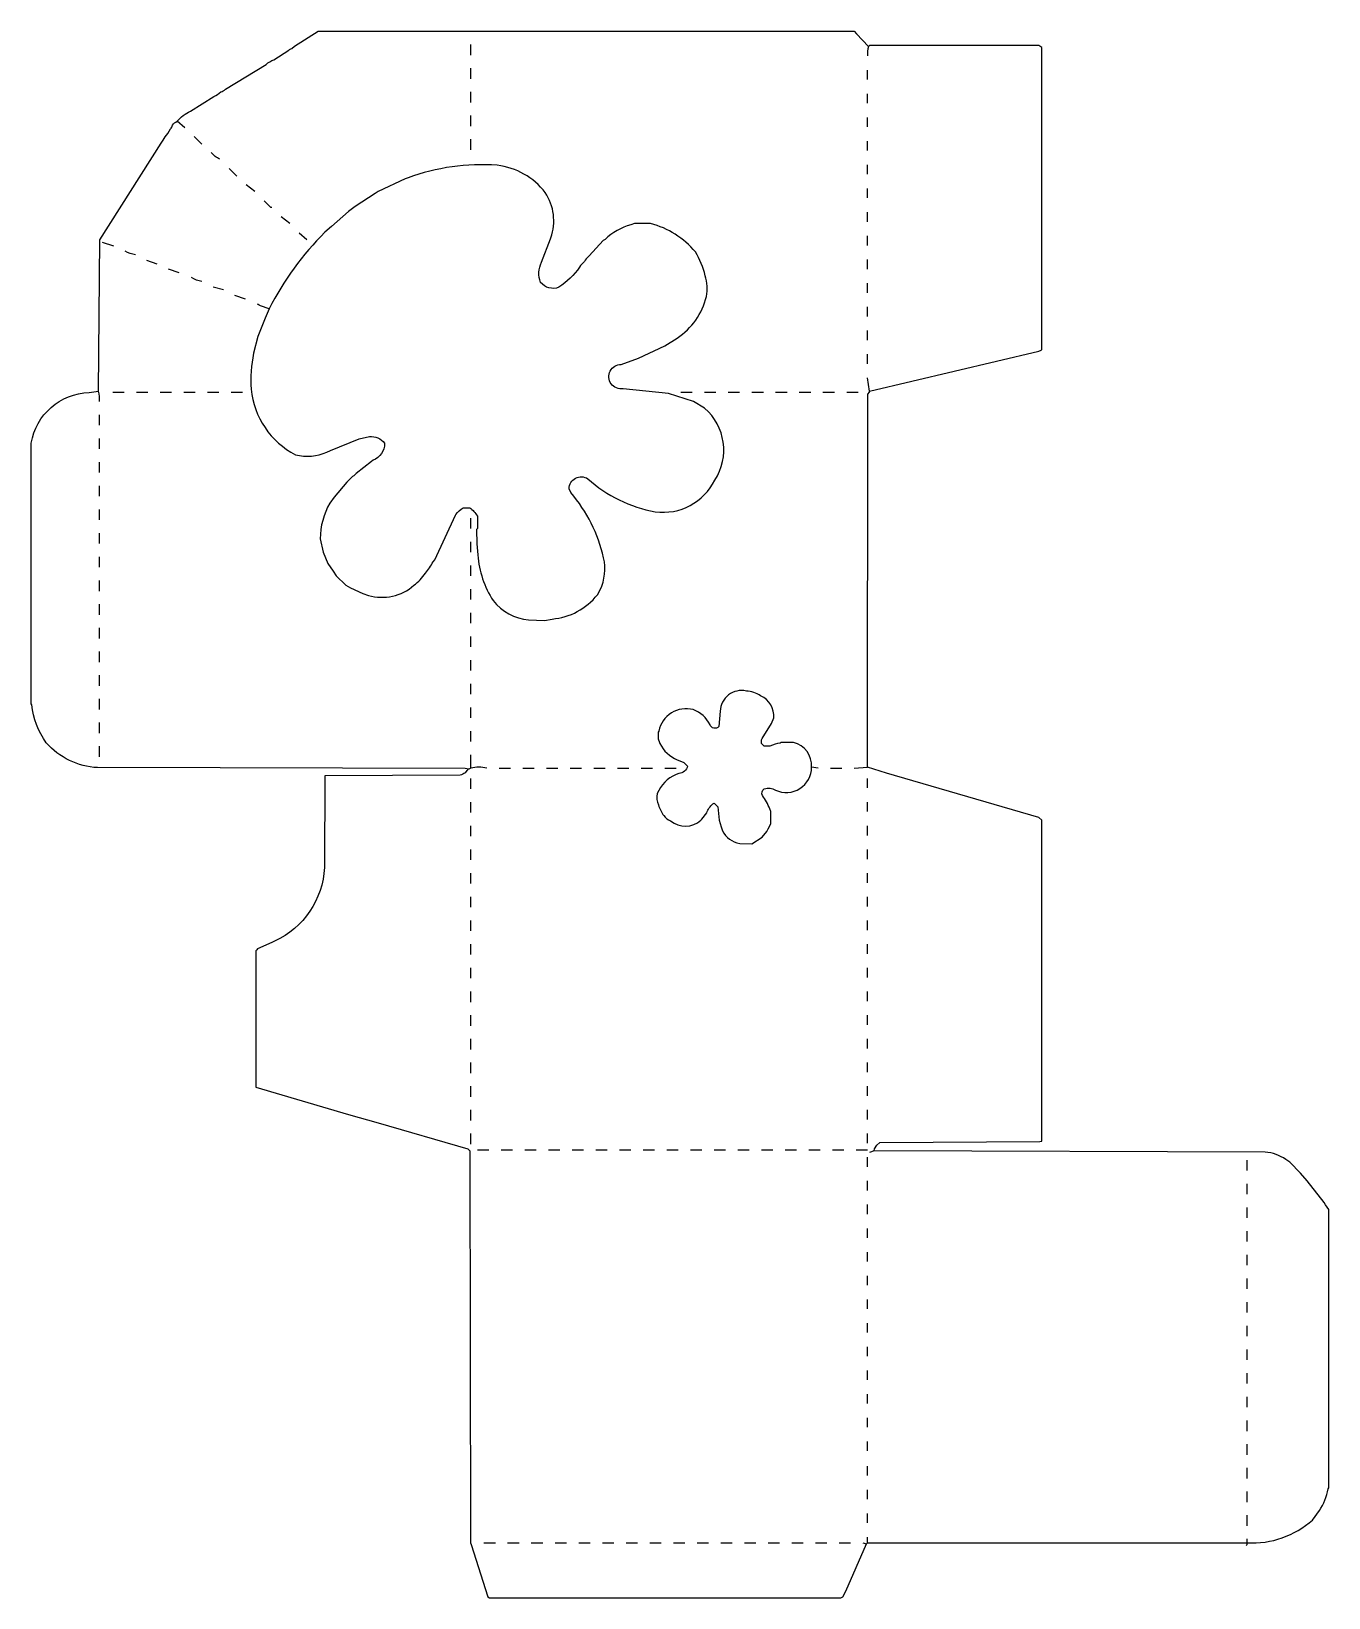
# Model space of a CAD drawing. Extents: x 70 to 1440, y 85 to 1739.
import ezdxf

# ---------------------------------------------------------------- set-up
doc = ezdxf.new("R2010")
doc.units = 0
doc.layers.get('0').update_dxf_attribs({"linetype": 'CONTINUOUS'})

msp = doc.modelspace()

# ---------------------------------------------------------------- linework, layer by layer
at = {"color": 250, "linetype": 'CONTINUOUS'}
for points in [[(142, 1348, 0.091428), (141, 1359), (142.496836, 1518.996875), (207.2, 1620.9), (209.2, 1623.9, -0.071864), (214, 1631), (217, 1636, 0.120666), (219, 1640, -0.09902), (224, 1644, -0.102903), (238.1, 1654.8), (262.9, 1670.2, 0.071864), (270, 1675, 0.162817), (275, 1678), (318, 1704, -0.105975), (326, 1709), (341.9, 1719.2, -0.112483), (345, 1721), (347.9, 1723.2), (373, 1739), (939, 1739), (941.249315, 1736.231507), (954, 1723)], [(955, 1359), (1133.923077, 1401.384615, 0.138534), (1137, 1403), (1137, 1722), (1134, 1724), (955, 1724), (954, 1723, 0.075231), (953, 1713)], [(269, 1604, -0.128393), (260, 1611)], [(612, 1117), (619.946154, 1118.430769, 0.208253), (667.8, 1144.1), (670.8, 1149.1, 0.162479), (674.384615, 1183.076923, 0.118804), (639.8, 1251.9), (638, 1256, -0.601916), (657.64, 1266.52, 0.13775), (728.932432, 1231.594595, 0.319142), (791.8, 1265.1, 0.374845), (781, 1341), (769.1, 1348.2), (742.95122, 1356.560976), (694.932432, 1361.594595, -1.092189), (692.911765, 1387.352941), (711.1, 1393.7), (739.1, 1406.8), (752, 1415, 0.188497), (783, 1459, 0.11239), (781.615385, 1480.923077, 0.083832), (771.2, 1506.1, 0.155356), (724, 1536), (707, 1536), (703.088235, 1534.647059, 0.127115), (675.9, 1519.2), (674, 1518), (659, 1502), (658, 1501, 0.083767), (654, 1496, 0.076982), (649, 1490, -0.095404), (627.1, 1468.8, -0.338746), (607.8, 1473.9, -0.208239), (608.7, 1495.1), (618.3, 1519.9), (618.615385, 1521.076923, 0.235078), (612.754098, 1568.795082, 0.200458), (561.982803, 1597.518471, 0.107165), (467.9, 1584.3), (464.9, 1583.2), (436.1, 1569.8), (433.1, 1567.8), (412, 1554), (405.1, 1548.8), (387, 1533), (380, 1527, 0.075853), (321, 1446), (316.8, 1436.1), (309.352941, 1416.911765), (304.647059, 1399.088235, 0.066485), (302, 1361, 0.251136), (348.9, 1291.8, 0.170452), (382.1, 1294.7), (385.9, 1296.2), (416.088235, 1308.647059), (427, 1311, -0.264437), (443, 1304, -0.303892), (431, 1286), (429.1, 1284.8), (413, 1272), (412, 1271, -0.115121), (409.1, 1268.8), (403, 1263), (389.8, 1247.1), (385.2, 1240.9, 0.127718), (375, 1203), (378.3, 1189.1), (383.230769, 1177.153846), (388.76, 1168.82), (392, 1164), (402, 1154), (407.153846, 1151.230769), (420.1, 1145.3), (426.088235, 1143.352941, 0.255477), (474, 1154, 0.082101), (486.2, 1166.9, 0.064942), (494.2, 1178.9), (496, 1181), (517.8, 1228.1), (518.2, 1228.9, -0.093832), (526, 1236), (533, 1236, -0.098818), (541, 1227), (541, 1214), (540, 1213), (540.541176, 1197.964706), (541.458824, 1186.035294, 0.127361), (557.769231, 1137.846154, 0.202424), (595.026154, 1117.470769), (612, 1117)], [(180, 1503, -0.108388), (169, 1507)], [(250, 1475, -0.108388), (239, 1479)], [(321, 1446), (312.1, 1449.3, -0.089945), (309, 1451)], [(551, 961, 0.108181), (534, 961), (532, 960), (527.998718, 960.501289), (140.001282, 961.498711, -0.204052), (85.76, 987.82, -0.134275), (70.58, 1027.94), (70, 1029), (70, 1304, -0.361173), (131.04878, 1357.560976), (141, 1359)], [(831, 881), (841.9, 888.2), (846.8, 894.1), (848.2, 896.9), (851, 902), (851, 915), (849.7, 917.9, 0.0866), (842, 932, -0.378105), (844, 939, -0.238135), (855.9, 937.7, 0.546771), (894, 962, 0.355312), (875, 988), (862, 988), (860.923077, 987.384615, 0.079161), (850, 984), (844, 984), (841, 987), (841, 991), (841.8, 992.1), (851.7, 1008.1), (854, 1014, 0.316403), (840.153846, 1037.230769, 0.131103), (825.067568, 1042.405405, 0.471291), (797.466926, 1020.970817), (796, 1005, -0.60917), (786.769231, 1006.846154, 0.185074), (768.9, 1022.7, 0.431858), (732.647059, 1000.088235), (732, 999), (732, 992), (733.352941, 988.088235), (733.8, 986.9, 0.175128), (751.9, 969.8), (753.1, 969.2), (759, 967), (763, 963, -0.323533), (753.9, 955.3), (750.9, 954.2, 0.208252), (731, 934, 0.174455), (732.3, 922.1, 0.079946), (737.769231, 910.846154, 0.136343), (745.1, 905.2, 0.373053), (777, 906), (778, 907), (783.2, 913.9), (783.8, 915.1, -0.158364), (791, 924), (795, 920), (795.569231, 912.946154), (796.430769, 906.053846), (798.3, 899.1), (799.8, 894.9, 0.239144), (818.032995, 881.461929), (831, 881)], [(531, 960), (528, 956, -0.091453), (522.996552, 953.496504), (380, 953), (379.505154, 856.005049, -0.279095), (326.9, 778.2), (324.1, 776.8), (309, 770), (308, 769), (307, 768), (307, 624), (405.1, 595.3), (436.1, 586.3), (531, 559), (533, 557), (533.7, 142.9), (534.3, 141.1), (552, 86), (554, 85), (925, 85), (927, 86), (930.2, 91.9), (952, 142), (953, 143), (953, 149)], [(948, 143), (952, 142), (953, 143), (1354, 143, 0.198862), (1423, 167), (1430.2, 176.9, 0.106252), (1439.384615, 199.923077), (1440, 201), (1440, 495), (1436.769231, 499.846154), (1435.230769, 502.153846), (1417.245902, 525.204918), (1410.247788, 533.216814), (1399, 545), (1394.82, 547.76, 0.122269), (1372.998789, 555.501217), (960, 557), (955, 555)]]:
    msp.add_lwpolyline(points, format="xyb", dxfattribs=at)
at = {"color": 251, "linetype": 'CONTINUOUS'}
for points in [[(534, 1714), (534, 1725)], [(534, 1689), (534, 1700)], [(534, 1664), (534, 1675)], [(534, 1639), (534, 1650)], [(534, 1614), (534, 1625)], [(534, 1214), (534, 1225)], [(534, 1189), (534, 1200)], [(534, 1164), (534, 1175)], [(534, 1139), (534, 1150)], [(534, 1114), (534, 1125)], [(534, 1089), (534, 1100)], [(534, 1064), (534, 1075)], [(534, 1039), (534, 1050)], [(534, 1014), (534, 1025)], [(534, 989), (534, 1000)], [(534, 961), (534, 975)], [(564, 961), (576, 961)], [(589, 961), (601, 961)], [(614, 961), (626, 961)], [(639, 961), (651, 961)], [(664, 961), (676, 961)], [(689, 961), (701, 961)], [(714, 961), (726, 961)], [(739, 961), (751, 961)], [(901, 961), (894, 962)], [(914, 961), (926, 961)], [(939, 961), (953, 962)], [(534, 939), (534, 950)], [(534, 914), (534, 925)], [(534, 889), (534, 900)], [(534, 864), (534, 875)], [(534, 839), (534, 850)], [(534, 814), (534, 825)], [(534, 789), (534, 800)], [(534, 764), (534, 775)], [(534, 739), (534, 750)], [(534, 714), (534, 725)], [(534, 689), (534, 700)], [(534, 664), (534, 675)], [(534, 639), (534, 650)], [(534, 614), (534, 625)], [(534, 589), (534, 600)], [(534, 564), (534, 575)], [(1354, 536), (1354, 547)], [(1354, 511), (1354, 522)], [(1354, 486), (1354, 497)], [(1354, 461), (1354, 472)], [(1354, 436), (1354, 447)], [(1354, 411), (1354, 422)], [(1354, 386), (1354, 397)], [(1354, 361), (1354, 372)], [(1354, 336), (1354, 347)], [(1354, 311), (1354, 322)], [(1354, 286), (1354, 297)], [(1354, 261), (1354, 272)], [(1354, 236), (1354, 247)], [(1354, 211), (1354, 222)], [(1354, 186), (1354, 197)], [(1354, 161), (1354, 172)], [(1353, 140), (1354, 141), (1354, 143), (1354, 147)]]:
    msp.add_lwpolyline(points, dxfattribs=at)
at = {"color": 250, "linetype": 'CONTINUOUS'}
for points in [[(953, 1688), (953, 1698)], [(953, 1663), (953, 1673)], [(232, 1637), (224, 1644)], [(953, 1638), (953, 1648)], [(250, 1620), (242, 1628)], [(953, 1613), (953, 1623)], [(287, 1586), (279, 1594)], [(953, 1588), (953, 1598)], [(306, 1570), (297, 1577)], [(953, 1563), (953, 1573)], [(324, 1553), (323, 1553), (316, 1560)], [(343, 1536), (334, 1543)], [(953, 1538), (953, 1548)], [(361, 1519), (353, 1526)], [(953, 1513), (953, 1523)], [(157, 1512), (145, 1516)], [(203, 1493), (192, 1497)], [(953, 1488), (953, 1498)], [(226, 1484), (215, 1488)], [(953, 1463), (953, 1473)], [(273, 1466), (262, 1469)], [(296, 1456), (285, 1460)], [(953, 1438), (953, 1448)], [(953, 1413), (953, 1423)], [(953, 1388), (953, 1398)], [(960, 557), (960.3, 558.9), (963, 563), (966.002941, 565.502976), (1135.1, 566.7), (1137, 567), (1137, 906), (1134, 909), (972.911765, 955.647059), (953, 962), (953.498731, 1355.998737), (955, 1358), (955, 1359), (953, 1373)], [(156, 1358), (168, 1358)], [(181, 1358), (193, 1358)], [(206, 1358), (218, 1358)], [(231, 1358), (243, 1358)], [(256, 1358), (268, 1358)], [(281, 1358), (293, 1358)], [(756, 1358), (768, 1358)], [(781, 1358), (793, 1358)], [(806, 1358), (818, 1358)], [(831, 1358), (843, 1358)], [(856, 1358), (868, 1358)], [(881, 1358), (893, 1358)], [(906, 1358), (918, 1358)], [(931, 1358), (943, 1358)], [(142, 1323), (142, 1334)], [(142, 1298), (142, 1309)], [(142, 1273), (142, 1284)], [(142, 1248), (142, 1259)], [(142, 1223), (142, 1234)], [(142, 1198), (142, 1209)], [(142, 1173), (142, 1184)], [(142, 1148), (142, 1159)], [(142, 1123), (142, 1134)], [(142, 1098), (142, 1109)], [(142, 1073), (142, 1084)], [(142, 1048), (142, 1059)], [(142, 1023), (142, 1034)], [(142, 998), (142, 1009)], [(142, 973), (142, 984)], [(953, 940), (953, 950)], [(953, 915), (953, 925)], [(953, 890), (953, 900)], [(953, 865), (953, 875)], [(953, 840), (953, 850)], [(953, 815), (953, 825)], [(953, 790), (953, 800)], [(953, 765), (953, 775)], [(953, 740), (953, 750)], [(953, 715), (953, 725)], [(953, 690), (953, 700)], [(953, 665), (953, 675)], [(953, 640), (953, 650)], [(953, 615), (953, 625)], [(953, 590), (953, 600)], [(953, 565), (953, 575)], [(541, 558), (553, 558)], [(566, 558), (578, 558)], [(591, 558), (603, 558)], [(616, 558), (628, 558)], [(641, 558), (653, 558)], [(666, 558), (678, 558)], [(691, 558), (703, 558)], [(716, 558), (728, 558)], [(741, 558), (753, 558)], [(766, 558), (778, 558)], [(791, 558), (803, 558)], [(816, 558), (828, 558)], [(841, 558), (853, 558)], [(866, 558), (878, 558)], [(891, 558), (903, 558)], [(916, 558), (928, 558)], [(941, 558), (953, 558)], [(953, 540), (953, 550)], [(953, 515), (953, 525)], [(953, 490), (953, 500)], [(953, 465), (953, 475)], [(953, 440), (953, 450)], [(953, 415), (953, 425)], [(953, 390), (953, 400)], [(953, 365), (953, 375)], [(953, 340), (953, 350)], [(953, 315), (953, 325)], [(953, 290), (953, 300)], [(953, 265), (953, 275)], [(953, 240), (953, 250)], [(953, 214), (953, 224)], [(953, 189), (953, 199)], [(953, 164), (953, 174)], [(548, 143), (560, 143)], [(573, 143), (585, 143)], [(598, 143), (610, 143)], [(623, 143), (635, 143)], [(648, 143), (660, 143)], [(673, 143), (685, 143)], [(698, 143), (710, 143)], [(723, 143), (735, 143)], [(748, 143), (760, 143)], [(773, 143), (785, 143)], [(798, 143), (810, 143)], [(823, 143), (835, 143)], [(848, 143), (860, 143)], [(873, 143), (885, 143)], [(898, 143), (910, 143)], [(923, 143), (935, 143)]]:
    msp.add_lwpolyline(points, dxfattribs=at)

doc.saveas('drawing.dxf')
